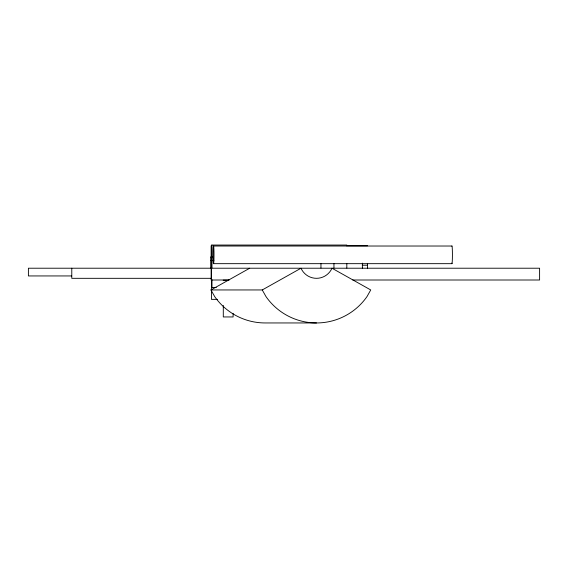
<?xml version="1.0" encoding="UTF-8"?>
<svg xmlns="http://www.w3.org/2000/svg" width="568" height="568" viewBox="0 0 568 568"><rect width="100%" height="100%" fill="white"/><g stroke="black" fill="none" stroke-linecap="round" stroke-linejoin="round"><path stroke-width="0.85" d="M316.497 322.951L265.185 322.951A61.55 61.55 0 0 1 214.647 296.531L210.955 289.95L249.7 268.217M262.26 289.95L301.012 268.217A16.919 16.919 0 0 0 331.982 268.217L370.726 289.95L367.035 296.531A61.55 61.55 0 0 1 265.952 296.531L262.26 289.95L210.955 289.95M346.821 245.049L211.715 245.049L211.715 268.06M346.366 245.766L367.574 245.766M213.476 246.022L452.007 246.022M212.453 256.921L210.678 256.921L210.678 268.217M210.678 260.584L212.453 260.584M213.476 263.666L452.007 263.666M362.27 265.228L367.574 265.228M71.646 275.941L28.4 275.941L28.4 268.217L539.6 268.217L539.6 280.003L352.792 280.003M211.637 278.32L71.781 278.32L71.781 268.217M228.84 280.003L211.133 280.003L211.133 268.217M223.174 280.173L228.939 280.173M216.238 287.536L211.715 287.536L211.715 279.57M217.487 299.364L211.424 299.364L211.424 268.217M367.574 263.488L367.574 268.217M362.384 263.126L362.384 268.217M346.821 263.637L346.821 268.06M333.949 263.637L333.949 268.06M320.955 263.637L320.955 268.06M233.114 313.408L233.114 316.951L223.295 316.951L223.295 305.435M211.836 245.049L211.836 268.06M211.836 279.57L211.836 287.536M211.133 245.766L211.133 257.403M451.887 246.022A8.896 0.469 -90 0 1 452.412 256.005A8.896 0.469 -90 0 1 451.773 263.062M213.909 260.258A8.896 0.469 -90 0 0 213.596 246.022A8.896 0.469 -90 0 0 213.106 258.248A8.896 0.469 -90 0 0 213.909 260.258"/></g></svg>
